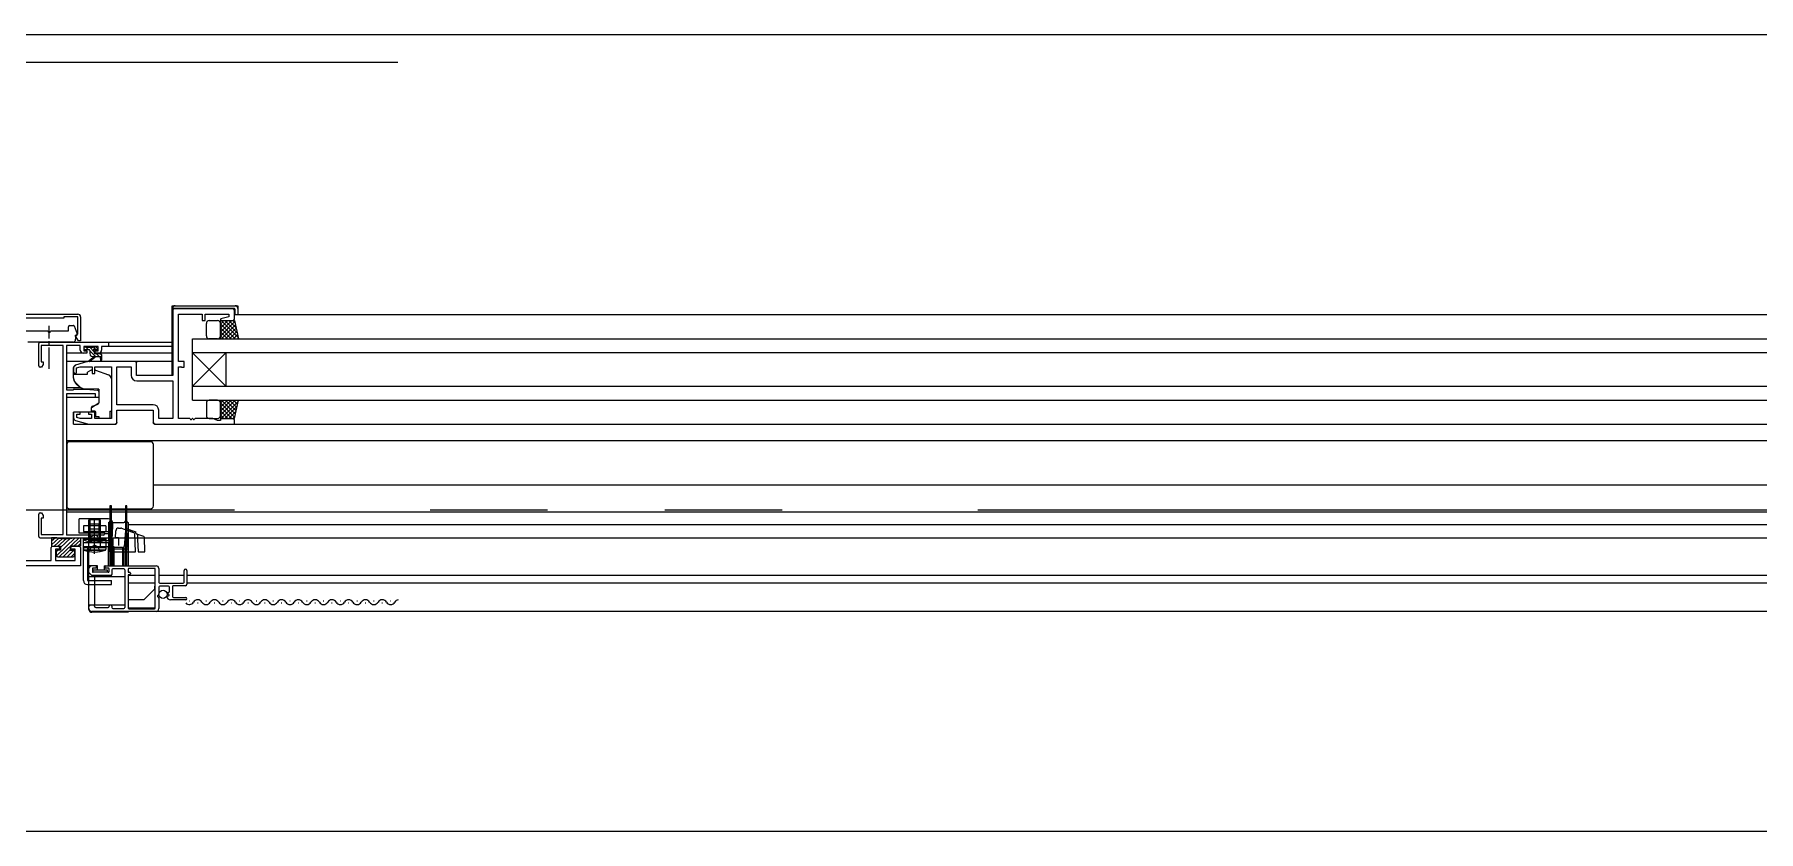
# Model space of a CAD drawing. Units: millimetres at full size. Extents: x -22551 to 92397, y -19340 to 14894.
# Drawn here: x -2630 to -2013, y -6091 to -5806 of the extents above; entities that cross this region are included whole.
import ezdxf

# ---------------------------------------------------------------- set-up
doc = ezdxf.new("R2010")
doc.units = ezdxf.units.MM
doc.header["$LTSCALE"] = 70
doc.linetypes.add('DOUBLE_CHAIN1', pattern=[8.8, 5, -1, 0.6, -0.6, 0.6, -1])
doc.layers.add('2-0_通芯', color=7, linetype='Continuous', lineweight=15)

# ---------------------------------------------------------------- blocks, each defined once
blk = doc.blocks.new('グループ部品-125')
at = {"layer": '2-0_通芯'}
for p, q in [((-5173.39, -5805.7), (-103.39, -5805.7)), ((-2499.89, -5815.7), (-2724.39, -5815.7)), ((-2662.39, -5905.7), (-2614.39, -5905.7)), ((-2619.39, -5907.1), (-2657.39, -5907.1)), ((-2619.39, -5906.7), (-2619.39, -5907.1)), ((-2614.39, -5906.7), (-2619.39, -5906.7)), ((-2614.39, -5912.75), (-2614.39, -5906.7)), ((-2613.39, -5906.7), (-2613.39, -5915.2)), ((-2558.39, -5903.7), (-2580.59, -5903.7)), ((-2558.89, -5903.8), (-2579.89, -5903.8)), ((-2567.39, -5908), (-2564.39, -5908)), ((-2563.39, -5914.5), (-2563.39, -5908)), ((-2563.39, -5912.12), (-2559.27, -5908)), ((-2563.39, -5910.7), (-2560.69, -5908)), ((-2563.39, -5909.29), (-2562.1, -5908)), ((-2563.39, -5908), (-2558.39, -5908)), ((-2563.16, -5908), (-2556.96, -5914.2)), ((-2561.75, -5908), (-2557.38, -5912.37)), ((-2560.33, -5908), (-2557.81, -5910.53)), ((-2558.92, -5908), (-2558.23, -5908.69)), ((-2558.39, -5907.5), (-2558.39, -5904.3)), ((-1440.89, -5906), (-2558.39, -5906)), ((-2558.39, -5908), (-2556.89, -5914.5)), ((-2558.09, -5906), (-2558.09, -5904)), ((-2637.72, -5911.7), (-2625.26, -5911.7)), ((-2624.59, -5914.38), (-2624.59, -5909.82)), ((-2623.92, -5911.7), (-2617.99, -5911.7)), ((-2617.69, -5911.4), (-2617.69, -5910.2)), ((-2617.19, -5909.7), (-2615.96, -5909.7)), ((-2615.67, -5909.9), (-2614.62, -5912.79)), ((-2615.3, -5913.28), (-2614.39, -5912.75)), ((-2614.19, -5915.2), (-2615.3, -5913.28)), ((-2615.19, -5913.77), (-2615.19, -5914.7)), ((-2614.84, -5913.4), (-2615.04, -5913.51)), ((-2568.39, -5913.5), (-2568.39, -5909)), ((-2563.39, -5913.53), (-2558.29, -5908.43)), ((-2563.39, -5909), (-2563.39, -5913.5)), ((-2563.39, -5909.19), (-2558.08, -5914.5)), ((-2563.39, -5910.6), (-2559.49, -5914.5)), ((-2563.39, -5912.02), (-2560.9, -5914.5)), ((-2563.39, -5913.43), (-2562.32, -5914.5)), ((-2562.95, -5914.5), (-2558.02, -5909.58)), ((-2561.53, -5914.5), (-2557.76, -5910.73)), ((-2560.12, -5914.5), (-2557.49, -5911.88)), ((-2558.7, -5914.5), (-2557.23, -5913.03)), ((-2557.29, -5914.5), (-2556.96, -5914.18)), ((-2616.19, -5915.7), (-2632.29, -5915.7)), ((-2628.39, -5924.2), (-2628.39, -5916.2)), ((-2627.89, -5915.7), (-2580.59, -5915.7)), ((-2624.59, -5916.58), (-2624.59, -5915.38)), ((-2624.59, -5925.22), (-2624.59, -5917.58)), ((-2613.39, -5915.2), (-2614.19, -5915.2)), ((-2612.09, -5918.13), (-2612.09, -5917.63)), ((-2612.07, -5918.23), (-2611.89, -5918.41)), ((-2611.79, -5917.33), (-2611.29, -5917.33)), ((-2610.39, -5918.43), (-2611.79, -5918.43)), ((-2611.62, -5917.33), (-2610.52, -5918.43)), ((-2611.09, -5917.53), (-2608.99, -5917.53)), ((-2610.09, -5918.73), (-2610.09, -5919.83)), ((-2610.09, -5918.86), (-2608.12, -5920.83)), ((-2610.08, -5917.53), (-2608.49, -5919.12)), ((-2609.93, -5920.37), (-2609.63, -5920.67)), ((-2608.9, -5917.36), (-2607.83, -5918.43)), ((-2608.79, -5917.33), (-2608.19, -5917.33)), ((-2608.49, -5918.89), (-2608.49, -5919.53)), ((-2608.19, -5919.83), (-2606.19, -5919.83)), ((-2607.69, -5918.43), (-2608.03, -5918.43)), ((-2607.98, -5917.42), (-2607.48, -5917.92)), ((-2607.78, -5919.83), (-2606.78, -5920.83)), ((-2606.43, -5919.83), (-2605.89, -5920.37)), ((-2605.89, -5920.13), (-2605.89, -5922.13)), ((-2603.39, -5915.7), (-2603.39, -5917.3)), ((-2573.39, -5936.5), (-2573.39, -5914.5)), ((-2573.39, -5914.5), (-1425.89, -5914.5)), ((-1425.89, -5919.5), (-2573.39, -5919.5)), ((-2561.39, -5919.5), (-2573.39, -5931.5)), ((-2561.39, -5931.5), (-2573.39, -5919.5)), ((-2564.39, -5914.5), (-2567.39, -5914.5)), ((-2561.39, -5919.5), (-2561.39, -5931.5)), ((-2580.59, -5922.6), (-2618.39, -5922.6)), ((-2615.89, -5924.84), (-2615.89, -5926.4)), ((-2610.96, -5922.62), (-2615.18, -5923.89)), ((-2610.96, -5922.62), (-2610.82, -5922.6)), ((-2609.58, -5925.79), (-2610.89, -5926.4)), ((-2608.39, -5920.83), (-2610.21, -5922.23)), ((-2607.79, -5920.83), (-2610.01, -5922.51)), ((-2609.09, -5920.83), (-2605.89, -5920.83)), ((-2608.02, -5925.76), (-2603.38, -5927.43)), ((-2606.19, -5921.96), (-2606.39, -5920.83)), ((-2595.32, -5924.53), (-2595.32, -5927.53)), ((-2580.39, -5922.3), (-2580.59, -5922.3)), ((-2613.27, -5932.1), (-2618.39, -5932.1)), ((-2615.89, -5928.5), (-2615.89, -5927.2)), ((-2613.13, -5932.22), (-2614.82, -5930.8)), ((-2607.11, -5932.5), (-2612.49, -5932.45)), ((-2606.89, -5932.5), (-2606.89, -5937.4)), ((-2573.39, -5931.5), (-1425.89, -5931.5)), ((-2606.89, -5935.5), (-2618.39, -5935.5)), ((-2609.16, -5938.58), (-2607.16, -5937.85)), ((-2573.39, -5936.5), (-1425.89, -5936.5)), ((-2568.39, -5937.5), (-2568.39, -5942)), ((-2564.39, -5936.5), (-2567.39, -5936.5)), ((-2563.39, -5941.81), (-2558.08, -5936.5)), ((-2563.39, -5940.4), (-2559.49, -5936.5)), ((-2563.39, -5938.99), (-2560.9, -5936.5)), ((-2563.39, -5936.5), (-2563.39, -5943.7)), ((-2563.39, -5937.57), (-2562.32, -5936.5)), ((-2563.39, -5937.47), (-2558.29, -5942.57)), ((-2563.39, -5942), (-2563.39, -5937.5)), ((-2563.39, -5938.89), (-2559.27, -5943)), ((-2563.16, -5943), (-2556.96, -5936.8)), ((-2562.95, -5936.5), (-2558.02, -5941.42)), ((-2561.75, -5943), (-2557.38, -5938.64)), ((-2561.53, -5936.5), (-2557.76, -5940.27)), ((-2560.12, -5936.5), (-2557.49, -5939.12)), ((-2558.7, -5936.5), (-2557.23, -5937.97)), ((-2558.39, -5943), (-2556.89, -5936.5)), ((-2557.29, -5936.5), (-2556.96, -5936.83)), ((-2615.89, -5940.7), (-2615.89, -5942.76)), ((-2615.89, -5945), (-2615.89, -5940.7)), ((-2615.89, -5945), (-2600.89, -5945)), ((-2615.18, -5943.71), (-2610.96, -5944.98)), ((-2608.26, -5940.4), (-2609.19, -5940.4)), ((-2607.96, -5942.4), (-2607.96, -5940.7)), ((-2606.79, -5942.4), (-2607.96, -5942.4)), ((-2606.79, -5943.07), (-2606.79, -5942.4)), ((-2602.99, -5940.4), (-2602.39, -5940.4)), ((-2602.99, -5940.4), (-2602.99, -5943.07)), ((-2586.89, -5945), (-1999.64, -5945)), ((-2573.35, -5943.07), (-2573.43, -5943.07)), ((-2567.39, -5943), (-2564.39, -5943)), ((-2563.39, -5940.3), (-2560.69, -5943)), ((-2563.39, -5941.71), (-2562.1, -5943)), ((-2563.39, -5943), (-2558.39, -5943)), ((-2560.33, -5943), (-2557.81, -5940.47)), ((-2558.92, -5943), (-2558.23, -5942.31)), ((-2558.39, -5945), (-2558.39, -5943.5)), ((-1440.89, -5951), (-2618.39, -5951)), ((-2588.36, -5951.3), (-2617.36, -5951.3)), ((-2618.36, -5952.3), (-2618.36, -5974.3)), ((-2587.36, -5974.3), (-2587.36, -5952.3)), ((-1440.89, -5966.9), (-2587.36, -5966.9)), ((-2617.36, -5975.3), (-2588.36, -5975.3)), ((-2602.89, -5974.2), (-2602.89, -5995.7)), ((-2602.89, -5974.7), (-2602.39, -5974.7)), ((-2597.39, -5974.7), (-2596.89, -5974.7)), ((-2628.39, -5985.2), (-2628.39, -5977.2)), ((-2613.92, -5980.37), (-2613.89, -5978.87)), ((-2613.88, -5984.07), (-2613.92, -5980.37)), ((-2603.42, -5978.87), (-2613.89, -5978.87)), ((-2612.39, -5981.37), (-2612.39, -5983.37)), ((-2604.39, -5981.37), (-2612.39, -5981.37)), ((-2610.39, -6011.3), (-2610.39, -5979.3)), ((-2606.39, -5979.3), (-2610.39, -5979.3)), ((-2610.39, -5980.7), (-2606.39, -5980.7)), ((-2610.04, -5979.3), (-2610.04, -5982.5)), ((-2610.01, -5984.7), (-2610.01, -5980.7)), ((-2608.39, -5991.43), (-2608.39, -5979)), ((-2606.77, -5984.7), (-2606.77, -5980.7)), ((-2606.74, -5979.3), (-2606.74, -5982.5)), ((-2606.39, -5979.3), (-2606.39, -5989.3)), ((-2604.39, -5981.37), (-2604.39, -5983.37)), ((-2603.39, -5980.2), (-2603.39, -5986.7)), ((-2601.92, -5980.37), (-2601.92, -5980.34)), ((-2601.89, -5980.2), (-2597.89, -5980.2)), ((-2596.39, -5980.2), (-2596.39, -5995.7)), ((-1999.64, -5981), (-2596.39, -5981)), ((-2627.89, -5985.7), (-1423.09, -5985.7)), ((-2622.42, -5985.65), (-2623.84, -5986.82)), ((-2623.84, -5985.65), (-2623.84, -5988.7)), ((-2621.84, -5985.65), (-2623.84, -5985.65)), ((-2621.14, -5985.78), (-2623.84, -5988.23)), ((-2619.86, -5985.92), (-2622.9, -5988.7)), ((-2615.35, -5985.65), (-2622.07, -5992.12)), ((-2618.48, -5985.95), (-2621.48, -5988.7)), ((-2613.94, -5985.65), (-2621.04, -5992.5)), ((-2616.95, -5985.83), (-2620.54, -5989.17)), ((-2605.19, -5984.7), (-2618.39, -5984.7)), ((-2615.84, -5985.65), (-2613.39, -5985.65)), ((-2613.39, -5986.57), (-2615.83, -5988.7)), ((-2613.39, -5987.68), (-2614.41, -5988.7)), ((-2604.92, -5984.07), (-2613.88, -5984.07)), ((-2613.39, -5985.65), (-2613.39, -5988.7)), ((-2612.39, -6000.9), (-2612.39, -5985.7)), ((-2612.39, -5985.7), (-2612.33, -5986.34)), ((-2612.39, -5987.4), (-2603.39, -5987.4)), ((-2604.45, -5986.34), (-2612.33, -5986.34)), ((-2610.39, -5982.5), (-2606.39, -5982.5)), ((-2610.39, -5982.5), (-2610.13, -5983.03)), ((-2610.39, -5983.3), (-2606.39, -5983.3)), ((-2610.39, -5984.7), (-2610.13, -5985.43)), ((-2610.39, -5986.7), (-2603.39, -5986.7)), ((-2610.04, -5982.5), (-2610.12, -5983.13)), ((-2610.01, -5984.7), (-2610.12, -5985.53)), ((-2606.77, -5984.7), (-2606.66, -5985.53)), ((-2606.74, -5982.5), (-2606.66, -5983.13)), ((-2606.39, -5982.5), (-2606.65, -5983.03)), ((-2606.39, -5984.7), (-2606.65, -5985.43)), ((-2604.92, -5983.37), (-2604.92, -5984.07)), ((-2604.59, -5984.1), (-2603.39, -5984.1)), ((-2604.39, -5985.7), (-2604.45, -5986.34)), ((-2604.39, -5985.7), (-2604.39, -5989.7)), ((-2602.89, -5983.2), (-2603.39, -5989.2)), ((-2603.39, -5987.4), (-2603.39, -5988.9)), ((-2601.93, -5988.74), (-2602.39, -5983.2)), ((-2601.89, -5986), (-2601.89, -5988.4)), ((-2600.89, -5985.7), (-2600.8, -5983.17)), ((-2599.89, -5985.72), (-2600.89, -5985.68)), ((-2599.89, -5985.72), (-2599.9, -5986)), ((-2599.89, -5985.72), (-2599.89, -5988.4)), ((-2599.8, -5982.2), (-2598.98, -5982.2)), ((-2598.81, -5982.23), (-2593.83, -5984.04)), ((-2597.39, -5983.2), (-2597.85, -5988.74)), ((-2597.06, -5982.33), (-2597.06, -5982.87)), ((-2597.06, -5982.33), (-2593.58, -5983.6)), ((-2597.04, -5982.34), (-2597.04, -5982.87)), ((-2596.39, -5989.2), (-2596.89, -5983.2)), ((-2595.6, -5983.4), (-2595.6, -5982.87)), ((-2595.04, -5983.07), (-2595.04, -5983.6)), ((-2594, -5984.51), (-2593.83, -5984.04)), ((-2593.6, -5984.13), (-2593.6, -5983.59)), ((-2593.58, -5984.13), (-2593.58, -5983.6)), ((-2593.37, -5984.21), (-2590.9, -5985.11)), ((-2590.39, -5990.7), (-2590.57, -5985.56)), ((-2623.84, -5988.7), (-2620.54, -5988.7)), ((-2623.39, -5988.7), (-2621.39, -5988.7)), ((-2621.47, -5990.1), (-2622.09, -5990.72)), ((-2622.09, -5990.6), (-2622.09, -5992)), ((-2620.54, -5990.1), (-2621.59, -5990.1)), ((-2621.59, -5992.5), (-2616.09, -5992.5)), ((-2620.54, -5988.7), (-2620.54, -5990.1)), ((-2617.14, -5990.01), (-2619.63, -5992.5)), ((-2615.86, -5990.15), (-2618.21, -5992.5)), ((-2617.14, -5988.7), (-2617.14, -5990.1)), ((-2613.39, -5988.7), (-2617.14, -5988.7)), ((-2617.14, -5990.1), (-2616.09, -5990.1)), ((-2615.59, -5991.29), (-2616.8, -5992.5)), ((-2616.39, -5988.7), (-2613.89, -5988.7)), ((-2615.59, -5990.6), (-2615.59, -5992)), ((-2601.39, -5988.9), (-2612.39, -5988.9)), ((-2604.39, -5989.3), (-2612.39, -5989.3)), ((-2604.89, -5990.2), (-2611.89, -5990.2)), ((-2610.89, -5988.9), (-2610.89, -6000.9)), ((-2604.39, -5989.3), (-2604.45, -5989.94)), ((-2603.39, -5995.7), (-2603.39, -5989.2)), ((-2602.89, -5989.7), (-2603.39, -5989.7)), ((-2603.02, -5990.7), (-2603.05, -5988.9)), ((-2603.02, -5990.7), (-2593.77, -5990.7)), ((-2597.39, -5989.7), (-2602.39, -5989.7)), ((-2601.93, -5988.74), (-2601.93, -5995.7)), ((-2598.35, -5989.2), (-2601.43, -5989.2)), ((-2601.43, -5995.7), (-2601.43, -5989.2)), ((-2598.35, -5989.2), (-2598.35, -5995.7)), ((-2597.85, -5995.7), (-2597.85, -5988.74)), ((-2596.39, -5989.7), (-2596.89, -5989.7)), ((-2592.85, -5990.7), (-2590.39, -5990.7)), ((-2607.39, -5995.7), (-2610.39, -5995.7)), ((-2597.59, -5999.6), (-2610.39, -5999.6)), ((-2609.19, -5996.8), (-2609.19, -5997.7)), ((-2607.99, -5996.5), (-2608.89, -5996.5)), ((-2608.39, -5999.6), (-2608.39, -6009.8)), ((-2607.69, -5996), (-2607.69, -5996.2)), ((-2607.39, -5997.15), (-2607.39, -5995.7)), ((-2604.99, -5995.7), (-2586.39, -5995.7)), ((-2604.99, -5995.7), (-2604.99, -5997.15)), ((-2604.69, -5996.2), (-2604.69, -5996)), ((-2603.49, -5996.5), (-2604.39, -5996.5)), ((-2603.94, -5997.15), (-2603.94, -5998)), ((-2603.19, -5997.7), (-2603.19, -5996.8)), ((-2602.39, -5995.2), (-2602.89, -5995.2)), ((-2602.19, -5997.1), (-2602.19, -5998.8)), ((-2597.89, -5996.8), (-2601.89, -5996.8)), ((-2597.59, -5997.1), (-2597.59, -6010.6)), ((-2596.89, -5995.2), (-2597.39, -5995.2)), ((-2596.39, -5996.9), (-2596.39, -5997.8)), ((-2596.39, -5999.1), (-2596.39, -6010.8)), ((-2586.69, -5999.2), (-2596.39, -5999.2)), ((-2596.19, -5998), (-2595.89, -5998)), ((-2595.89, -5998.9), (-2596.19, -5998.9)), ((-2586.99, -5996.6), (-2596.09, -5996.6)), ((-2595.59, -5998.3), (-2595.59, -5998.6)), ((-2586.69, -6010.8), (-2586.69, -5996.9)), ((-2585.39, -5996.7), (-2585.39, -6001.6)), ((-2576.39, -5999.2), (-2585.39, -5999.2)), ((-2576.39, -6001.6), (-2576.39, -5997.4)), ((-2575.39, -5997.4), (-2575.39, -6002.3)), ((-1437.89, -5999.2), (-2575.39, -5999.2)), ((-2610.89, -6000.9), (-2602.39, -6000.9)), ((-2610.89, -6002.4), (-2602.39, -6002.4)), ((-2602.39, -6002.4), (-2602.39, -6000.9)), ((-2586.69, -6001.9), (-2596.39, -6001.9)), ((-2586.99, -6004), (-2590.79, -6007.8)), ((-2586.99, -6003), (-2586.99, -6004)), ((-2586.99, -6003), (-2586.69, -6003)), ((-2585.84, -6006.63), (-2585.46, -6007.09)), ((-2585.39, -6003.3), (-2585.39, -6006)), ((-2585.09, -6001.9), (-2576.69, -6001.9)), ((-2581.89, -6003), (-2585.09, -6003)), ((-2582.34, -6006.41), (-2582.09, -6006.47)), ((-2581.8, -6005.97), (-2582.23, -6005.54)), ((-2582.09, -6005.2), (-2581.89, -6005.2)), ((-2581.59, -6004.9), (-2581.59, -6003.3)), ((-2580.49, -6003.1), (-2580.49, -6006.7)), ((-2575.89, -6002.8), (-2580.19, -6002.8)), ((-1437.89, -6001.9), (-2575.39, -6001.9)), ((-2597.59, -6009.8), (-2610.39, -6009.8)), ((-1403.89, -6012), (-2609.39, -6012)), ((-2596.39, -6012.3), (-2609.39, -6012.3)), ((-2607.89, -6010.6), (-2603.49, -6010.6)), ((-2603.19, -6010.3), (-2603.19, -6010.1)), ((-2602.19, -6010.1), (-2602.19, -6010.6)), ((-2601.89, -6010.9), (-2597.89, -6010.9)), ((-2590.79, -6007.8), (-2596.39, -6007.8)), ((-2586.69, -6010.8), (-2596.39, -6010.8)), ((-2596.39, -6012), (-2596.39, -6012.3)), ((-2596.09, -6011.1), (-2586.99, -6011.1)), ((-2585.39, -6007.28), (-2585.39, -6011)), ((-2575.79, -6007.8), (-2581.29, -6007.8)), ((-2580.19, -6007), (-2575.79, -6007)), ((-2574.39, -6008.3), (-2574.59, -6008.3)), ((-2571.39, -6009.06), (-2571.59, -6009.06)), ((-2568.39, -6008.3), (-2568.59, -6008.3)), ((-2565.39, -6009.06), (-2565.59, -6009.06)), ((-2562.39, -6008.3), (-2562.59, -6008.3)), ((-2559.39, -6009.06), (-2559.59, -6009.06)), ((-2556.39, -6008.3), (-2556.59, -6008.3)), ((-2553.39, -6009.06), (-2553.59, -6009.06)), ((-2550.39, -6008.3), (-2550.59, -6008.3)), ((-2547.39, -6009.06), (-2547.59, -6009.06)), ((-2544.39, -6008.3), (-2544.59, -6008.3)), ((-2541.39, -6009.06), (-2541.59, -6009.06)), ((-2538.39, -6008.3), (-2538.59, -6008.3)), ((-2535.39, -6009.06), (-2535.59, -6009.06)), ((-2532.39, -6008.3), (-2532.59, -6008.3)), ((-2529.39, -6009.06), (-2529.59, -6009.06)), ((-2526.39, -6008.3), (-2526.59, -6008.3)), ((-2523.39, -6009.06), (-2523.59, -6009.06)), ((-2520.39, -6008.3), (-2520.59, -6008.3)), ((-2517.39, -6009.06), (-2517.59, -6009.06)), ((-2514.39, -6008.3), (-2514.59, -6008.3)), ((-2511.39, -6009.06), (-2511.59, -6009.06)), ((-2508.39, -6008.3), (-2508.59, -6008.3)), ((-2505.39, -6009.06), (-2505.59, -6009.06)), ((-2502.39, -6008.3), (-2502.59, -6008.3)), ((-344.89, -6090.7), (-4931.89, -6090.7))]:
    blk.add_line(p, q, dxfattribs=at)
at = {"layer": '2-0_通芯', "linetype": 'DOUBLE_CHAIN1'}
blk.add_line((-21388.39, -5975.7), (23861.61, -5975.7), dxfattribs=at)
at = {"layer": '2-0_通芯'}
for points in [[(-2580.39, -5904.3), (-2580.39, -5927.6), (-2593.39, -5927.6), (-2593.39, -5923.1)], [(-2580.59, -5927.6), (-2580.59, -5902.7), (-2557.09, -5902.7), (-2557.09, -5906)], [(-2577.19, -5924.7), (-2576.39, -5924.7), (-2576.39, -5922.6), (-2578.39, -5922.6), (-2578.39, -5905.73), (-2569.89, -5905.73), (-2569.89, -5908), (-2568.89, -5908), (-2568.89, -5905.73), (-2560.32, -5905.73), (-2560.32, -5906.65), (-2563.17, -5907.41)], [(-2627.89, -5976.7), (-2627.39, -5976.7), (-2626.79, -5977.74), (-2626.79, -5978.7), (-2627.49, -5978.7), (-2627.49, -5984.5), (-2619.59, -5984.5), (-2619.59, -5916.9), (-2627.49, -5916.9), (-2627.49, -5922.7), (-2626.79, -5922.7), (-2626.79, -5923.66), (-2627.39, -5924.7), (-2627.89, -5924.7)], [(-2613.49, -5918.6), (-2613.49, -5916.9), (-2618.39, -5916.9), (-2618.39, -5932.8), (-2616.08, -5932.8)], [(-2580.59, -5919.6), (-2608.19, -5919.6), (-2608.19, -5918.8), (-2607.09, -5918.8), (-2607.09, -5917.3), (-2612.29, -5917.3), (-2612.29, -5918.8), (-2611.19, -5918.8), (-2611.19, -5919.6), (-2618.39, -5919.6)], [(-2580.59, -5917.3), (-2605.89, -5917.3), (-2605.89, -5918.6)], [(-2606.89, -5932.5), (-2612.49, -5932.45), (-2613.27, -5932.1), (-2615.61, -5929.77), (-2615.89, -5928.51), (-2615.89, -5924.84), (-2615.69, -5924.25), (-2615.18, -5923.89)], [(-2614.89, -5926.4), (-2614.89, -5924.95), (-2613.49, -5924.53), (-2609.29, -5924.53), (-2609.29, -5926.9), (-2608.29, -5926.9), (-2608.29, -5924.53), (-2602.39, -5924.53), (-2602.39, -5943.07), (-2608.29, -5943.07), (-2608.29, -5940.7), (-2615.89, -5940.7)], [(-2615.89, -5927.2), (-2610.89, -5927.2), (-2610.89, -5926.4)], [(-2587.46, -5938.07), (-2600.46, -5938.07), (-2600.46, -5924.53), (-2595.32, -5924.53)], [(-2593.89, -5922.6), (-2593.54, -5922.75), (-2593.39, -5923.1)], [(-2574.35, -5943.07), (-2578.39, -5943.07), (-2578.39, -5924.53), (-2577.52, -5924.53)], [(-2615.69, -5932.5), (-2611.39, -5932.5), (-2607.35, -5932.85)], [(-2593.32, -5929.53), (-2580.39, -5929.53), (-2580.39, -5943.07), (-2585.46, -5943.07), (-2585.46, -5940.07)], [(-2608.09, -5935.5), (-2608.09, -5934.2), (-2618.39, -5934.2), (-2618.39, -5984.7)], [(-2609.49, -5940.7), (-2609.49, -5939.05), (-2606.89, -5937.4)], [(-2610.59, -5940.7), (-2610.59, -5941.5), (-2609.49, -5941.5), (-2609.49, -5943.07), (-2613.49, -5943.07), (-2614.69, -5942.71), (-2614.69, -5941.5), (-2613.59, -5941.5), (-2613.59, -5940.7)], [(-2600.39, -5944.5), (-2600.54, -5944.85), (-2600.89, -5945)], [(-2600.39, -5944.5), (-2600.39, -5940), (-2587.39, -5940), (-2587.39, -5944.5)], [(-2586.89, -5945), (-2587.24, -5944.85), (-2587.39, -5944.5)], [(-2563.39, -5943.7), (-2564.39, -5943.7), (-2566.12, -5943.07), (-2572.43, -5943.07)], [(-2602.39, -5995.7), (-2602.39, -5974.2), (-2602.89, -5974.2)], [(-2596.89, -5995.7), (-2596.89, -5974.2), (-2597.39, -5974.2), (-2597.39, -5995.7)], [(-2618.39, -5976.4), (-1422.89, -5976.4), (-1422.89, -5992.5)], [(-2612.39, -5983.37), (-2603.39, -5983.37), (-2603.37, -5985.07), (-2601.96, -5985.07), (-2601.92, -5980.37)], [(-2610.39, -5986.99), (-2609.53, -5985.26), (-2608.39, -5984.65)], [(-2610.39, -5990.59), (-2609.53, -5988.86), (-2608.39, -5988.25)], [(-2606.39, -5986.99), (-2607.24, -5985.26), (-2608.39, -5984.65)], [(-2606.39, -5990.59), (-2607.24, -5988.86), (-2608.39, -5988.25)], [(-2604.92, -5983.39), (-2604.42, -5983.39), (-2604.42, -5983.37)], [(-2593.77, -5990.7), (-2593.89, -5987.48), (-2594, -5984.51)], [(-2593.08, -5984.66), (-2593.02, -5986.31), (-2592.85, -5990.7)], [(-2613.39, -5989.2), (-2613.39, -5995.7), (-2663.39, -5995.7)], [(-2637.42, -5993.77), (-2623.89, -5993.77), (-2623.89, -5989.2)], [(-2620.89, -5989.2), (-2620.89, -5989.7), (-2622.39, -5989.7), (-2622.39, -5993.77), (-2615.39, -5993.77), (-2615.39, -5989.7), (-2616.89, -5989.7), (-2616.89, -5989.2)], [(-2612.39, -5989.3), (-2612.33, -5989.94), (-2604.45, -5989.94)], [(-2602.49, -5999.1), (-2609.39, -5999.1), (-2610.39, -5998.1)], [(-2603.49, -5998), (-2608.94, -5998), (-2608.94, -5997.15), (-2603.94, -5997.15)]]:
    blk.add_lwpolyline(points, dxfattribs=at)
blk.add_circle((-2583.9, -6005.9), 1.45, dxfattribs=at)
for centre, radius, start, end in [((-2614.39, -5906.7), 1, 0.00087, 90), ((-2579.59, -5903.7), 1, 90, 179.99999), ((-2579.89, -5904.3), 0.5, 90, 180), ((-2567.39, -5909), 1, 89.9999, 179.9999), ((-2564.39, -5909), 1, 359.9999, 89.9999), ((-2563.09, -5907.7), 0.3, 105, 270), ((-2558.89, -5904.3), 0.5, 0, 90), ((-2558.89, -5907.5), 0.5, 270, 0), ((-2558.39, -5904), 0.3, 0, 90), ((-2558.09, -5903.7), 1, 0, 90), ((-2625.26, -5911.9), 0.2, 16.60294, 90), ((-2624.59, -5911.7), 0.5, 196.6061, 343.4019), ((-2623.92, -5911.9), 0.2, 90, 163.39706), ((-2617.99, -5911.4), 0.3, 270, 0), ((-2617.19, -5910.2), 0.5, 90, 179.99999), ((-2615.96, -5910), 0.3, 19.9968, 90), ((-2614.89, -5913.77), 0.3, 120.02532, 179.99709), ((-2615.09, -5912.97), 0.5, 299.99993, 19.99625), ((-2567.39, -5913.5), 1, 179.9999, 269.9999), ((-2564.39, -5913.5), 1, 269.9999, 359.9999), ((-2627.89, -5916.2), 0.5, 90, 180), ((-2616.19, -5914.7), 1, 270, 0), ((-2612.49, -5918.6), 1, 180, 270), ((-2611.79, -5917.63), 0.3, 90, 180), ((-2611.79, -5918.13), 0.3, 180, 270), ((-2611.29, -5917.53), 0.2, 0, 90), ((-2610.39, -5918.73), 0.3, 0, 90), ((-2609.09, -5919.83), 1, 180, 270), ((-2608.79, -5917.53), 0.2, 90, 180), ((-2608.49, -5918.43), 0.25, 33.05573, 236.94427), ((-2608.79, -5918.89), 0.3, 0, 56.94427), ((-2608.19, -5919.53), 0.3, 180, 270), ((-2608.03, -5918.13), 0.3, 213.05573, 270), ((-2608.19, -5917.63), 0.3, 45, 90), ((-2607.69, -5918.13), 0.3, 270, 45), ((-2606.89, -5918.6), 1, 270, 0), ((-2606.19, -5920.13), 0.3, 0, 90), ((-2627.89, -5924.2), 0.5, 180, 270), ((-2614.89, -5924.84), 1, 106.69924, 180), ((-2615.39, -5926.4), 0.5, 180, 0), ((-2610.82, -5923.1), 0.5, 90, 106.69924), ((-2610.19, -5922.43), 0.2, 95.58289, 335.58289), ((-2609.16, -5926.7), 1, 97.40692, 115), ((-2608.36, -5926.7), 1, 70.14674, 86.11316), ((-2606.09, -5922.13), 0.2, 120, 0), ((-2593.89, -5923.1), 0.5, 0, 90), ((-2577.52, -5924.73), 0.2, 35.09963, 90), ((-2577.19, -5924.5), 0.2, 215.09963, 270), ((-2616.08, -5932.6), 0.2, 270, 345.52249), ((-2612.89, -5928.5), 3, 180.00001, 230), ((-2615.69, -5932.7), 0.2, 90, 165.52249), ((-2612.48, -5931.45), 1, 230, 269.5), ((-2607.39, -5933.35), 0.5, 0, 85), ((-2607.19, -5932.8), 0.3, 0, 89.5), ((-2603.89, -5928.85), 1.5, 0, 70.14674), ((-2593.32, -5927.53), 2, 180, 270), ((-2608.99, -5939.05), 0.5, 110, 180), ((-2607.39, -5937.4), 0.5, 290, 0), ((-2587.46, -5940.07), 2, 0, 90), ((-2567.39, -5937.5), 1, 90.0001, 180.0001), ((-2564.39, -5937.5), 1, 0.0001, 90.0001), ((-2614.89, -5942.76), 1, 180, 253.30076), ((-2610.82, -5944.5), 0.5, 253.30076, 270), ((-2609.19, -5940.1), 0.3, 180.00001, 270), ((-2608.26, -5940.7), 0.3, 0, 90), ((-2600.89, -5944.5), 0.5, 270, 0), ((-2586.89, -5944.5), 0.5, 180, 270), ((-2574.35, -5943.27), 0.2, 23.57818, 90), ((-2573.89, -5943.07), 0.3, 203.57818, 336.42182), ((-2573.43, -5943.27), 0.2, 90, 156.42182), ((-2573.35, -5943.27), 0.2, 23.57818, 90), ((-2572.89, -5943.07), 0.3, 203.57818, 336.42182), ((-2572.43, -5943.27), 0.2, 90, 156.42182), ((-2567.39, -5942), 1, 180.0001, 270.0001), ((-2564.39, -5942), 1, 270.0001, 0.0001), ((-2558.89, -5943.5), 0.5, 0, 90), ((-2617.36, -5952.3), 1, 90, 179.99999), ((-2588.36, -5952.3), 1, 0, 90), ((-2617.36, -5974.3), 1, 180, 270), ((-2588.36, -5974.3), 1, 270, 0), ((-2627.89, -5977.2), 0.5, 90, 180), ((-2603.42, -5980.37), 1.5, 1, 90), ((-2603.39, -5979.7), 0.5, 270, 0), ((-2601.89, -5979.7), 0.5, 180, 270), ((-2597.89, -5979.7), 0.5, 270, 0), ((-2596.39, -5979.7), 0.5, 180, 270), ((-2627.89, -5985.2), 0.5, 180, 270), ((-2618.85, -5970.95), 15, 258.52158, 270.05735), ((-2618.82, -5970.95), 15, 269.94259, 281.47842), ((-2608.39, -5977.7), 9.5, 245.47227, 294.52773), ((-2610.32, -5983.1), 0.2, 270, 19.42185), ((-2610.32, -5985.5), 0.2, 270, 19.42185), ((-2606.46, -5983.1), 0.2, 160.57815, 270), ((-2606.46, -5985.5), 0.2, 160.57815, 270), ((-2605.19, -5984.4), 0.3, 270, 0), ((-2604.59, -5984.4), 0.3, 90, 180), ((-2602.19, -5986), 0.3, 0, 90), ((-2599.8, -5983.2), 1, 90, 178), ((-2598.98, -5982.7), 0.5, 70, 90), ((-2593.54, -5984.64), 0.457, 356.53576, 68.26228), ((-2591.07, -5985.58), 0.5, 3.12042, 70), ((-2623.39, -5989.2), 0.5, 90, 180), ((-2621.59, -5990.6), 0.5, 90, 180), ((-2621.59, -5992), 0.5, 180, 270), ((-2621.39, -5989.2), 0.5, 0, 90), ((-2616.39, -5989.2), 0.5, 90, 180), ((-2616.09, -5990.6), 0.5, 0, 90), ((-2616.09, -5992), 0.5, 270, 0), ((-2613.89, -5989.2), 0.5, 0, 90), ((-2611.89, -5989.7), 0.5, 180, 270), ((-2608.39, -5981.3), 9.5, 245.47227, 294.52773), ((-2604.89, -5989.7), 0.5, 270, 0), ((-2602.39, -5988.4), 0.5, 270, 0), ((-2601.43, -5988.7), 0.5, 184.76364, 270), ((-2598.35, -5988.7), 0.5, 270, 355.23636), ((-2609.39, -5996.7), 1, 90, 180), ((-2608.89, -5996.8), 0.3, 90, 180), ((-2608.89, -5997.7), 0.3, 180, 270), ((-2607.99, -5996), 0.3, 0, 90), ((-2607.99, -5996.2), 0.3, 270, 0), ((-2604.39, -5996), 0.3, 90, 180), ((-2604.39, -5996.2), 0.3, 180, 270), ((-2603.49, -5996.8), 0.3, 0, 90), ((-2603.49, -5997.7), 0.3, 270, 0), ((-2602.49, -5998.8), 0.3, 270, 0), ((-2601.89, -5997.1), 0.3, 90, 180), ((-2597.89, -5997.1), 0.3, 0, 90), ((-2596.09, -5996.9), 0.3, 90, 180), ((-2596.19, -5997.8), 0.2, 180, 270), ((-2596.19, -5999.1), 0.2, 90, 180), ((-2595.89, -5998.3), 0.3, 0, 90), ((-2595.89, -5998.6), 0.3, 270, 0), ((-2586.99, -5996.9), 0.3, 0, 90), ((-2586.39, -5996.7), 1, 0, 90), ((-2575.89, -5997.4), 0.5, 0, 180), ((-2610.89, -6000.9), 1.5, 180, 270), ((-2585.69, -6006.5), 0.2, 90, 220), ((-2585.69, -6006), 0.3, 270, 0), ((-2585.09, -6001.6), 0.3, 180, 270), ((-2585.09, -6003.3), 0.3, 90, 180), ((-2582.39, -6006.6), 0.2, 75, 185.21591), ((-2581.29, -6006.5), 1.3, 185.21591, 270), ((-2582.09, -6005.4), 0.2, 90, 225), ((-2582.01, -6006.18), 0.3, 255, 45), ((-2581.89, -6003.3), 0.3, 0, 90), ((-2581.89, -6004.9), 0.3, 270, 0), ((-2580.19, -6003.1), 0.3, 90, 180), ((-2580.19, -6006.7), 0.3, 180, 270), ((-2576.69, -6001.6), 0.3, 270, 0), ((-2575.89, -6002.3), 0.5, 270, 0), ((-2609.89, -6010.3), 0.5, 90, 180), ((-2609.39, -6011), 1, 180, 270), ((-2609.39, -6011.3), 1, 180, 270), ((-2608.69, -6010.1), 0.3, 0, 90), ((-2607.89, -6010.1), 0.5, 180, 270), ((-2603.49, -6010.3), 0.3, 270, 0), ((-2602.89, -6010.1), 0.3, 90, 180), ((-2602.49, -6010.1), 0.3, 0, 90), ((-2601.89, -6010.6), 0.3, 180, 270), ((-2597.89, -6010.6), 0.3, 270, 0), ((-2596.09, -6010.8), 0.3, 180, 270), ((-2586.99, -6010.8), 0.3, 270, 0), ((-2586.39, -6011), 1, 270, 0), ((-2585.69, -6007.28), 0.3, 0, 40), ((-2575.79, -6007.4), 0.4, 270, 90), ((-2574.49, -6007.84), 1.72, 220.84223, 330.79746), ((-2571.49, -6009.52), 1.72, 29.20254, 150.79746), ((-2568.49, -6007.84), 1.72, 209.20254, 330.79746), ((-2565.49, -6009.52), 1.72, 29.20254, 150.79746), ((-2562.49, -6007.84), 1.72, 209.20254, 330.79746), ((-2559.49, -6009.52), 1.72, 29.20254, 150.79746), ((-2556.49, -6007.84), 1.72, 209.20254, 330.79746), ((-2553.49, -6009.52), 1.72, 29.20254, 150.79746), ((-2550.49, -6007.84), 1.72, 209.20254, 330.79746), ((-2547.49, -6009.52), 1.72, 29.20254, 150.79746), ((-2544.49, -6007.84), 1.72, 209.20254, 330.79746), ((-2541.49, -6009.52), 1.72, 29.20254, 150.79746), ((-2538.49, -6007.84), 1.72, 209.20254, 330.79746), ((-2535.49, -6009.52), 1.72, 29.20254, 150.79746), ((-2532.49, -6007.84), 1.72, 209.20254, 330.79746), ((-2529.49, -6009.52), 1.72, 29.20254, 150.79746), ((-2526.49, -6007.84), 1.72, 209.20254, 330.79746), ((-2523.49, -6009.52), 1.72, 29.20254, 150.79746), ((-2520.49, -6007.84), 1.72, 209.20254, 330.79746), ((-2517.49, -6009.52), 1.72, 29.20254, 150.79746), ((-2514.49, -6007.84), 1.72, 209.20254, 330.79746), ((-2511.49, -6009.52), 1.72, 29.20254, 150.79746), ((-2508.49, -6007.84), 1.72, 209.20254, 330.79746), ((-2505.49, -6009.52), 1.72, 29.20254, 150.79746), ((-2502.49, -6007.84), 1.72, 209.20254, 330.79746), ((-2499.49, -6009.52), 1.72, 100.0542, 150.79746)]:
    blk.add_arc(centre, radius, start, end, dxfattribs=at)

msp = doc.modelspace()

# ---------------------------------------------------------------- block references
at = {"layer": '2-0_通芯'}
msp.add_blockref('グループ部品-125', (0, 0), dxfattribs=at)

doc.saveas('drawing.dxf')
